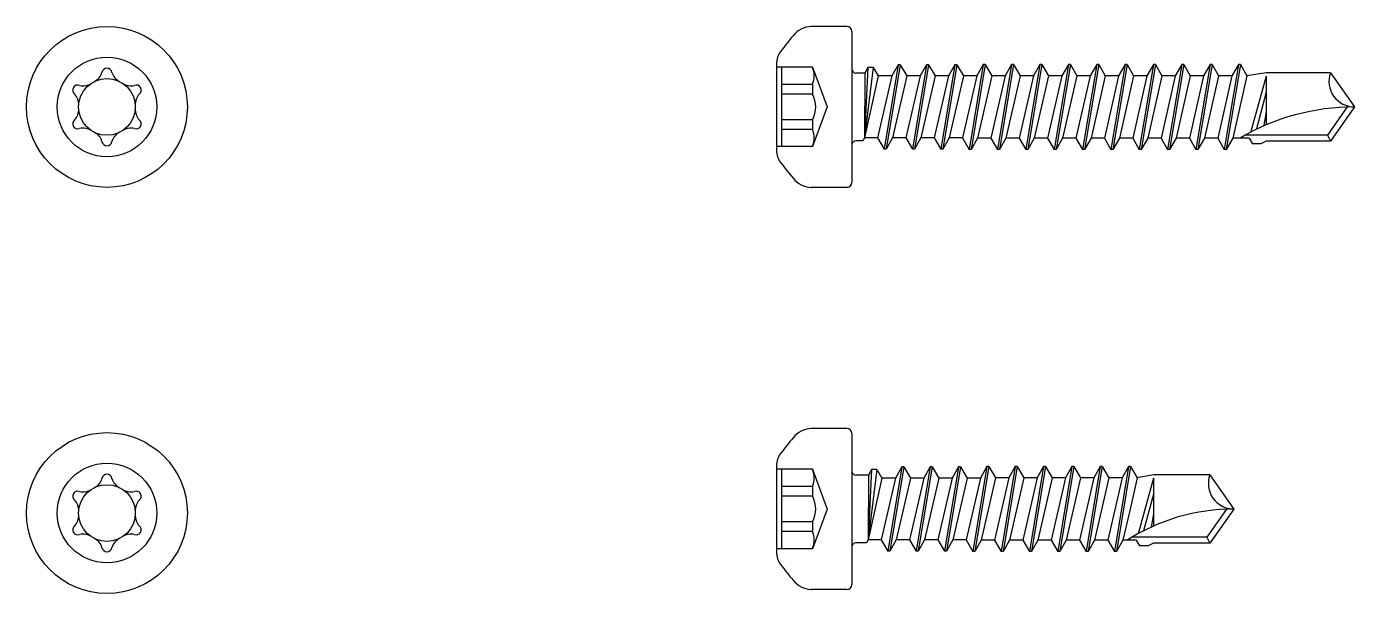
# Model space of a CAD drawing. Header units: millimetres. Extents: x -29692 to 34729, y -8412 to 43293.
# Drawn here: x -16568.9 to -16502.9, y 3802.8 to 3831 of the extents above; entities that cross this region are included whole.
import ezdxf

# ---------------------------------------------------------------- set-up
doc = ezdxf.new("R2010")
doc.units = ezdxf.units.MM

# ---------------------------------------------------------------- blocks, each defined once
blk = doc.blocks.new('Puurkruvi_4.2x19')
at = {"color": 0, "linetype": 'ByBlock', "lineweight": -2}
for p, q in [((-0.25, 4), (-2.031, 4)), ((0, 3.75), (0, -3.75)), ((-3.75, 2.153), (-3.75, -2.153)), ((2.489, 2.1), (1.784, -2.1)), ((2.589, 2.1), (1.884, -2.1)), ((2.489, 2.1), (2.165, 1.54)), ((2.589, 2.1), (2.489, 2.1)), ((2.589, 2.1), (2.912, 1.54)), ((3.899, 2.1), (3.194, -2.1)), ((3.999, 2.1), (3.294, -2.1)), ((3.899, 2.1), (3.575, 1.54)), ((3.999, 2.1), (3.899, 2.1)), ((3.999, 2.1), (4.322, 1.54)), ((5.309, 2.1), (4.604, -2.1)), ((5.409, 2.1), (4.704, -2.1)), ((5.309, 2.1), (4.985, 1.54)), ((5.409, 2.1), (5.309, 2.1)), ((5.409, 2.1), (5.732, 1.54)), ((6.719, 2.11), (6.014, -2.11)), ((6.819, 2.11), (6.114, -2.11)), ((6.719, 2.11), (6.395, 1.54)), ((6.819, 2.11), (6.719, 2.11)), ((6.819, 2.11), (7.142, 1.55)), ((8.129, 2.11), (7.424, -2.11)), ((8.229, 2.11), (7.524, -2.11)), ((8.129, 2.11), (7.805, 1.55)), ((8.229, 2.11), (8.129, 2.11)), ((8.229, 2.11), (8.552, 1.55)), ((9.539, 2.11), (8.834, -2.11)), ((9.639, 2.11), (8.934, -2.11)), ((9.539, 2.11), (9.215, 1.55)), ((9.639, 2.11), (9.539, 2.11)), ((9.639, 2.11), (9.962, 1.55)), ((10.949, 2.11), (10.244, -2.11)), ((11.049, 2.11), (10.344, -2.11)), ((10.949, 2.11), (10.625, 1.55)), ((11.049, 2.11), (10.949, 2.11)), ((11.049, 2.11), (11.372, 1.55)), ((12.359, 2.11), (11.654, -2.11)), ((12.459, 2.11), (11.754, -2.11)), ((12.359, 2.11), (12.035, 1.55)), ((12.459, 2.11), (12.359, 2.11)), ((12.459, 2.11), (12.782, 1.55)), ((13.769, 2.11), (13.064, -2.11)), ((13.869, 2.11), (13.164, -2.11)), ((13.769, 2.11), (13.445, 1.55)), ((13.869, 2.11), (13.769, 2.11)), ((13.869, 2.11), (14.192, 1.55)), ((0.821, 1.685), (0.2, 1.685)), ((1.242, 1.96), (0.815, -1.54)), ((0.98, 1.96), (0.815, -1.54)), ((0.821, 1.685), (0.815, -1.54)), ((1.484, 1.54), (0.815, -1.54)), ((0.98, 1.96), (0.821, 1.685)), ((1.242, 1.96), (0.98, 1.96)), ((1.242, 1.96), (1.484, 1.54)), ((2.165, 1.54), (1.46, -1.54)), ((2.165, 1.54), (1.484, 1.54)), ((2.912, 1.54), (2.207, -1.54)), ((3.575, 1.54), (2.87, -1.54)), ((3.575, 1.54), (2.912, 1.54)), ((4.322, 1.54), (3.617, -1.54)), ((4.985, 1.54), (4.28, -1.54)), ((4.985, 1.54), (4.322, 1.54)), ((5.732, 1.54), (5.027, -1.54)), ((6.395, 1.54), (5.69, -1.54)), ((6.395, 1.54), (5.732, 1.54)), ((7.142, 1.55), (6.437, -1.55)), ((7.805, 1.55), (7.1, -1.55)), ((7.805, 1.55), (7.142, 1.55)), ((8.552, 1.55), (7.847, -1.55)), ((9.215, 1.55), (8.51, -1.55)), ((9.215, 1.55), (8.552, 1.55)), ((9.962, 1.55), (9.257, -1.55)), ((10.625, 1.55), (9.92, -1.55)), ((10.625, 1.55), (9.962, 1.55)), ((11.372, 1.55), (10.667, -1.55)), ((12.035, 1.55), (11.33, -1.55)), ((12.035, 1.55), (11.372, 1.55)), ((12.782, 1.55), (12.077, -1.55)), ((13.445, 1.55), (12.74, -1.55)), ((13.445, 1.55), (12.782, 1.55)), ((14.192, 1.55), (13.84, 0)), ((15, 1.7), (14.192, 1.55)), ((15, 1.536), (14.239, -1.229)), ((17.81, 1.7), (15, 1.7)), ((15, 1.536), (15, -0.85)), ((17.81, 1.7), (19, 0)), ((15, 0.744), (14.512, -1.084)), ((13.84, 0), (13.487, -1.55)), ((18.634, 0), (17.653, -1.4)), ((19, 0), (17.81, -1.7)), ((15, -0.246), (14.891, -0.899)), ((0.731, -1.685), (0.2, -1.685)), ((0.815, -1.54), (0.731, -1.685)), ((1.46, -1.54), (0.815, -1.54)), ((1.46, -1.54), (1.784, -2.1)), ((2.207, -1.54), (1.884, -2.1)), ((2.87, -1.54), (2.207, -1.54)), ((2.87, -1.54), (3.194, -2.1)), ((3.617, -1.54), (3.294, -2.1)), ((4.28, -1.54), (3.617, -1.54)), ((4.28, -1.54), (4.604, -2.1)), ((5.027, -1.54), (4.704, -2.1)), ((5.69, -1.54), (5.027, -1.54)), ((5.69, -1.54), (6.014, -2.11)), ((6.437, -1.55), (6.114, -2.11)), ((7.1, -1.55), (6.437, -1.55)), ((7.1, -1.55), (7.424, -2.11)), ((7.847, -1.55), (7.524, -2.11)), ((8.51, -1.55), (7.847, -1.55)), ((8.51, -1.55), (8.834, -2.11)), ((9.257, -1.55), (8.934, -2.11)), ((9.92, -1.55), (9.257, -1.55)), ((9.92, -1.55), (10.244, -2.11)), ((10.667, -1.55), (10.344, -2.11)), ((11.33, -1.55), (10.667, -1.55)), ((11.33, -1.55), (11.654, -2.11)), ((12.077, -1.55), (11.754, -2.11)), ((12.74, -1.55), (12.077, -1.55)), ((12.74, -1.55), (13.064, -2.11)), ((13.487, -1.55), (13.164, -2.11)), ((14.15, -1.55), (13.487, -1.55)), ((17.653, -1.4), (13.942, -1.4)), ((14.15, -1.55), (14.312, -1.83)), ((14.735, -1.83), (14.312, -1.83)), ((15, -1.7), (14.735, -1.83)), ((17.81, -1.7), (15, -1.7)), ((17.653, -1.4), (17.81, -1.7)), ((1.884, -2.1), (1.784, -2.1)), ((3.294, -2.1), (3.194, -2.1)), ((4.704, -2.1), (4.604, -2.1)), ((6.114, -2.11), (6.014, -2.11)), ((7.524, -2.11), (7.424, -2.11)), ((8.934, -2.11), (8.834, -2.11)), ((10.344, -2.11), (10.244, -2.11)), ((11.754, -2.11), (11.654, -2.11)), ((13.164, -2.11), (13.064, -2.11)), ((-0.25, -4), (-2.031, -4))]:
    blk.add_line(p, q, dxfattribs=at)
at = {"color": 0, "linetype": 'ByBlock', "lineweight": -2, "ltscale": 0.3}
for p, q in [((-1.95, 1.975), (-3.75, 1.975)), ((-3.5, 1.975), (-3.5, -1.975)), ((-1.95, 1.975), (-1.231, 0)), ((-1.95, 1.122), (-3.5, 1.122)), ((-1.95, 1.122), (-1.95, 0.641)), ((-1.95, 0.641), (-3.5, 0.641)), ((-1.231, 0), (-1.95, -1.975)), ((-1.95, -0.641), (-3.5, -0.641)), ((-1.95, -0.641), (-1.95, -1.122)), ((-1.95, -1.122), (-3.5, -1.122)), ((-1.95, -1.975), (-3.75, -1.975))]:
    blk.add_line(p, q, dxfattribs=at)
at = {"color": 0, "linetype": 'ByBlock', "lineweight": -2}
for centre, radius, start, end in [((-1.983, 2.812), 1.189, 92.30203, 141.90421), ((-0.25, 3.75), 0.25, 0, 90), ((19.434, -14.914), 28.989, 140.4493, 142.42735), ((-2.75, 2.153), 1, 142.42735, 180), ((0.2, 1.885), 0.2, 180, 270), ((19, 1.267), 1.267, 160, 270), ((19, -9.836), 9.836, 90, 122.60342), ((0.2, -1.885), 0.2, 90, 180), ((-2.75, -2.153), 1, 180, 217.57265), ((19.434, 14.914), 28.989, 217.57265, 219.55069), ((-1.983, -2.812), 1.189, 218.09579, 267.69797), ((-0.25, -3.75), 0.25, 270, 0)]:
    blk.add_arc(centre, radius, start, end, dxfattribs=at)
at = {"color": 0, "linetype": 'ByBlock', "lineweight": -2, "ltscale": 0.3}
for centre, radius, start, end in [((-3.122, 1.548), 1.248, 340, 20), ((-3.195, 0), 1.4, 332.76519, 27.23481), ((-3.122, -1.548), 1.248, 340, 20)]:
    blk.add_arc(centre, radius, start, end, dxfattribs=at)
blk = doc.blocks.new('Puurkruvi_4.2x25')
at = {"color": 0, "linetype": 'ByBlock', "lineweight": -2}
for p, q in [((-0.25, 4), (-2.031, 4)), ((0, 3.75), (0, -3.75)), ((-3.75, 2.153), (-3.75, -2.153)), ((2.309, 2.1), (1.604, -2.1)), ((2.409, 2.1), (1.704, -2.1)), ((2.309, 2.1), (1.985, 1.54)), ((2.409, 2.1), (2.309, 2.1)), ((2.409, 2.1), (2.732, 1.54)), ((3.719, 2.1), (3.014, -2.1)), ((3.819, 2.1), (3.114, -2.1)), ((3.719, 2.1), (3.395, 1.54)), ((3.819, 2.1), (3.719, 2.1)), ((3.819, 2.1), (4.142, 1.54)), ((5.129, 2.1), (4.424, -2.1)), ((5.229, 2.1), (4.524, -2.1)), ((5.129, 2.1), (4.805, 1.54)), ((5.229, 2.1), (5.129, 2.1)), ((5.229, 2.1), (5.552, 1.54)), ((6.539, 2.11), (5.834, -2.11)), ((6.639, 2.11), (5.934, -2.11)), ((6.539, 2.11), (6.215, 1.54)), ((6.639, 2.11), (6.539, 2.11)), ((6.639, 2.11), (6.962, 1.55)), ((7.949, 2.11), (7.244, -2.11)), ((8.049, 2.11), (7.344, -2.11)), ((7.949, 2.11), (7.625, 1.55)), ((8.049, 2.11), (7.949, 2.11)), ((8.049, 2.11), (8.372, 1.55)), ((9.359, 2.11), (8.654, -2.11)), ((9.459, 2.11), (8.754, -2.11)), ((9.359, 2.11), (9.035, 1.55)), ((9.459, 2.11), (9.359, 2.11)), ((9.459, 2.11), (9.782, 1.55)), ((10.769, 2.11), (10.064, -2.11)), ((10.869, 2.11), (10.164, -2.11)), ((10.769, 2.11), (10.445, 1.55)), ((10.869, 2.11), (10.769, 2.11)), ((10.869, 2.11), (11.192, 1.55)), ((12.179, 2.11), (11.474, -2.11)), ((12.279, 2.11), (11.574, -2.11)), ((12.179, 2.11), (11.855, 1.55)), ((12.279, 2.11), (12.179, 2.11)), ((12.279, 2.11), (12.602, 1.55)), ((13.589, 2.11), (12.884, -2.11)), ((13.689, 2.11), (12.984, -2.11)), ((13.589, 2.11), (13.265, 1.55)), ((13.689, 2.11), (13.589, 2.11)), ((13.689, 2.11), (14.012, 1.55)), ((14.999, 2.11), (14.294, -2.11)), ((15.099, 2.11), (14.394, -2.11)), ((14.999, 2.11), (14.675, 1.55)), ((15.099, 2.11), (14.999, 2.11)), ((15.099, 2.11), (15.422, 1.55)), ((16.409, 2.11), (15.704, -2.11)), ((16.509, 2.11), (15.804, -2.11)), ((16.409, 2.11), (16.085, 1.55)), ((16.509, 2.11), (16.409, 2.11)), ((16.509, 2.11), (16.832, 1.55)), ((17.819, 2.11), (17.114, -2.11)), ((17.919, 2.11), (17.214, -2.11)), ((17.819, 2.11), (17.495, 1.55)), ((17.919, 2.11), (17.819, 2.11)), ((17.919, 2.11), (18.242, 1.55)), ((19.229, 2.11), (18.524, -2.11)), ((19.329, 2.11), (18.624, -2.11)), ((19.229, 2.11), (18.905, 1.55)), ((19.329, 2.11), (19.229, 2.11)), ((19.329, 2.11), (19.652, 1.55)), ((0.641, 1.685), (0.2, 1.685)), ((1.062, 1.96), (0.635, -1.54)), ((0.8, 1.96), (0.635, -1.54)), ((0.641, 1.685), (0.635, -1.54)), ((1.304, 1.54), (0.635, -1.54)), ((0.8, 1.96), (0.641, 1.685)), ((1.062, 1.96), (0.8, 1.96)), ((1.062, 1.96), (1.304, 1.54)), ((1.985, 1.54), (1.28, -1.54)), ((1.985, 1.54), (1.304, 1.54)), ((2.732, 1.54), (2.027, -1.54)), ((3.395, 1.54), (2.69, -1.54)), ((3.395, 1.54), (2.732, 1.54)), ((4.142, 1.54), (3.437, -1.54)), ((4.805, 1.54), (4.1, -1.54)), ((4.805, 1.54), (4.142, 1.54)), ((5.552, 1.54), (4.847, -1.54)), ((6.215, 1.54), (5.51, -1.54)), ((6.215, 1.54), (5.552, 1.54)), ((6.962, 1.55), (6.257, -1.55)), ((7.625, 1.55), (6.92, -1.55)), ((7.625, 1.55), (6.962, 1.55)), ((8.372, 1.55), (7.667, -1.55)), ((9.035, 1.55), (8.33, -1.55)), ((9.035, 1.55), (8.372, 1.55)), ((9.782, 1.55), (9.077, -1.55)), ((10.445, 1.55), (9.74, -1.55)), ((10.445, 1.55), (9.782, 1.55)), ((11.192, 1.55), (10.487, -1.55)), ((11.855, 1.55), (11.15, -1.55)), ((11.855, 1.55), (11.192, 1.55)), ((12.602, 1.55), (11.897, -1.55)), ((13.265, 1.55), (12.56, -1.55)), ((13.265, 1.55), (12.602, 1.55)), ((14.012, 1.55), (13.307, -1.55)), ((14.675, 1.55), (13.97, -1.55)), ((14.675, 1.55), (14.012, 1.55)), ((15.422, 1.55), (14.717, -1.55)), ((16.085, 1.55), (15.38, -1.55)), ((16.085, 1.55), (15.422, 1.55)), ((16.832, 1.55), (16.127, -1.55)), ((17.495, 1.55), (16.79, -1.55)), ((17.495, 1.55), (16.832, 1.55)), ((18.242, 1.55), (17.537, -1.55)), ((18.905, 1.55), (18.2, -1.55)), ((18.905, 1.55), (18.242, 1.55)), ((19.652, 1.55), (18.947, -1.55)), ((20.61, 1.7), (19.652, 1.55)), ((20.61, 1.536), (19.849, -1.229)), ((23.81, 1.7), (20.61, 1.7)), ((20.61, 1.536), (20.61, -0.85)), ((23.81, 1.7), (25, 0)), ((20.61, 0.744), (20.122, -1.084)), ((24.634, 0), (23.653, -1.4)), ((25, 0), (23.81, -1.7)), ((20.61, -0.246), (20.501, -0.899)), ((0.551, -1.685), (0.2, -1.685)), ((0.635, -1.54), (0.551, -1.685)), ((1.28, -1.54), (0.635, -1.54)), ((1.28, -1.54), (1.604, -2.1)), ((2.027, -1.54), (1.704, -2.1)), ((2.69, -1.54), (2.027, -1.54)), ((2.69, -1.54), (3.014, -2.1)), ((3.437, -1.54), (3.114, -2.1)), ((4.1, -1.54), (3.437, -1.54)), ((4.1, -1.54), (4.424, -2.1)), ((4.847, -1.54), (4.524, -2.1)), ((5.51, -1.54), (4.847, -1.54)), ((5.51, -1.54), (5.834, -2.11)), ((6.257, -1.55), (5.934, -2.11)), ((6.92, -1.55), (6.257, -1.55)), ((6.92, -1.55), (7.244, -2.11)), ((7.667, -1.55), (7.344, -2.11)), ((8.33, -1.55), (7.667, -1.55)), ((8.33, -1.55), (8.654, -2.11)), ((9.077, -1.55), (8.754, -2.11)), ((9.74, -1.55), (9.077, -1.55)), ((9.74, -1.55), (10.064, -2.11)), ((10.487, -1.55), (10.164, -2.11)), ((11.15, -1.55), (10.487, -1.55)), ((11.15, -1.55), (11.474, -2.11)), ((11.897, -1.55), (11.574, -2.11)), ((12.56, -1.55), (11.897, -1.55)), ((12.56, -1.55), (12.884, -2.11)), ((13.307, -1.55), (12.984, -2.11)), ((13.97, -1.55), (13.307, -1.55)), ((13.97, -1.55), (14.294, -2.11)), ((14.717, -1.55), (14.394, -2.11)), ((15.38, -1.55), (14.717, -1.55)), ((15.38, -1.55), (15.704, -2.11)), ((16.127, -1.55), (15.804, -2.11)), ((16.79, -1.55), (16.127, -1.55)), ((16.79, -1.55), (17.114, -2.11)), ((17.537, -1.55), (17.214, -2.11)), ((18.2, -1.55), (17.537, -1.55)), ((18.2, -1.55), (18.524, -2.11)), ((18.947, -1.55), (18.624, -2.11)), ((19.76, -1.55), (18.947, -1.55)), ((23.653, -1.4), (19.552, -1.4)), ((19.76, -1.55), (19.922, -1.83)), ((20.345, -1.83), (19.922, -1.83)), ((20.61, -1.7), (20.345, -1.83)), ((23.81, -1.7), (20.61, -1.7)), ((23.653, -1.4), (23.81, -1.7)), ((1.704, -2.1), (1.604, -2.1)), ((3.114, -2.1), (3.014, -2.1)), ((4.524, -2.1), (4.424, -2.1)), ((5.934, -2.11), (5.834, -2.11)), ((7.344, -2.11), (7.244, -2.11)), ((8.754, -2.11), (8.654, -2.11)), ((10.164, -2.11), (10.064, -2.11)), ((11.574, -2.11), (11.474, -2.11)), ((12.984, -2.11), (12.884, -2.11)), ((14.394, -2.11), (14.294, -2.11)), ((15.804, -2.11), (15.704, -2.11)), ((17.214, -2.11), (17.114, -2.11)), ((18.624, -2.11), (18.524, -2.11)), ((-0.25, -4), (-2.031, -4))]:
    blk.add_line(p, q, dxfattribs=at)
at = {"color": 0, "linetype": 'ByBlock', "lineweight": -2, "ltscale": 0.3}
for p, q in [((-1.95, 1.975), (-3.75, 1.975)), ((-3.5, 1.975), (-3.5, -1.975)), ((-1.95, 1.975), (-1.231, 0)), ((-1.95, 1.122), (-3.5, 1.122)), ((-1.95, 1.122), (-1.95, 0.641)), ((-1.95, 0.641), (-3.5, 0.641)), ((-1.231, 0), (-1.95, -1.975)), ((-1.95, -0.641), (-3.5, -0.641)), ((-1.95, -0.641), (-1.95, -1.122)), ((-1.95, -1.122), (-3.5, -1.122)), ((-1.95, -1.975), (-3.75, -1.975))]:
    blk.add_line(p, q, dxfattribs=at)
at = {"color": 0, "linetype": 'ByBlock', "lineweight": -2}
for centre, radius, start, end in [((-1.983, 2.812), 1.189, 92.30203, 141.90421), ((-0.25, 3.75), 0.25, 0, 90), ((19.434, -14.914), 28.989, 140.4493, 142.42735), ((-2.75, 2.153), 1, 142.42735, 180), ((0.2, 1.885), 0.2, 180, 270), ((25, 1.267), 1.267, 160, 270), ((24.992, -11.191), 11.191, 89.96124, 120.51492), ((0.2, -1.885), 0.2, 90, 180), ((-2.75, -2.153), 1, 180, 217.57265), ((19.434, 14.914), 28.989, 217.57265, 219.55069), ((-1.983, -2.812), 1.189, 218.09579, 267.69797), ((-0.25, -3.75), 0.25, 270, 0)]:
    blk.add_arc(centre, radius, start, end, dxfattribs=at)
at = {"color": 0, "linetype": 'ByBlock', "lineweight": -2, "ltscale": 0.3}
for centre, radius, start, end in [((-3.122, 1.548), 1.248, 340, 20), ((-3.195, 0), 1.4, 332.76519, 27.23481), ((-3.122, -1.548), 1.248, 340, 20)]:
    blk.add_arc(centre, radius, start, end, dxfattribs=at)
blk = doc.blocks.new('Puurkruvi_4.2_p')
at = {"color": 0, "linetype": 'ByBlock', "lineweight": -2}
for radius in [4, 2.475, 1.409]:
    blk.add_circle((0, 0), radius, dxfattribs=at)
for centre, radius, start, end in [((-0.965, 1.93), 0.749, 296.56505, 343.30076), ((0, 1.68), 0.25, 8.02827, 171.97173), ((0.965, 1.93), 0.749, 196.69924, 243.43495), ((-1.455, 0.84), 0.25, 68.02827, 231.97173), ((-1.189, 1.801), 0.749, 256.69924, 303.43495), ((1.189, 1.801), 0.749, 236.56505, 283.30076), ((1.455, 0.84), 0.25, 308.02827, 111.97173), ((-2.154, 0.129), 0.749, 356.56505, 43.30076), ((2.154, 0.129), 0.749, 136.69924, 183.43495), ((-1.455, -0.84), 0.25, 128.02827, 291.97173), ((-2.154, -0.129), 0.749, 316.69924, 3.43495), ((1.455, -0.84), 0.25, 248.02827, 51.97173), ((2.154, -0.129), 0.749, 176.56505, 223.30076), ((-1.189, -1.801), 0.749, 56.56505, 103.30076), ((-0.965, -1.93), 0.749, 16.69924, 63.43495), ((0.965, -1.93), 0.749, 116.56505, 163.30076), ((1.189, -1.801), 0.749, 76.69924, 123.43495), ((0, -1.68), 0.25, 188.02827, 351.97173)]:
    blk.add_arc(centre, radius, start, end, dxfattribs=at)

msp = doc.modelspace()

# ---------------------------------------------------------------- block references
at = {"color": 0, "linetype": 'ByBlock', "lineweight": -2}
for name, p in [('Puurkruvi_4.2_p', (-16564.903, 3826.969)), ('Puurkruvi_4.2x25', (-16527.853, 3826.969)), ('Puurkruvi_4.2_p', (-16564.903, 3806.769)), ('Puurkruvi_4.2x19', (-16527.853, 3806.969))]:
    msp.add_blockref(name, p, dxfattribs=at)

doc.saveas('drawing.dxf')
